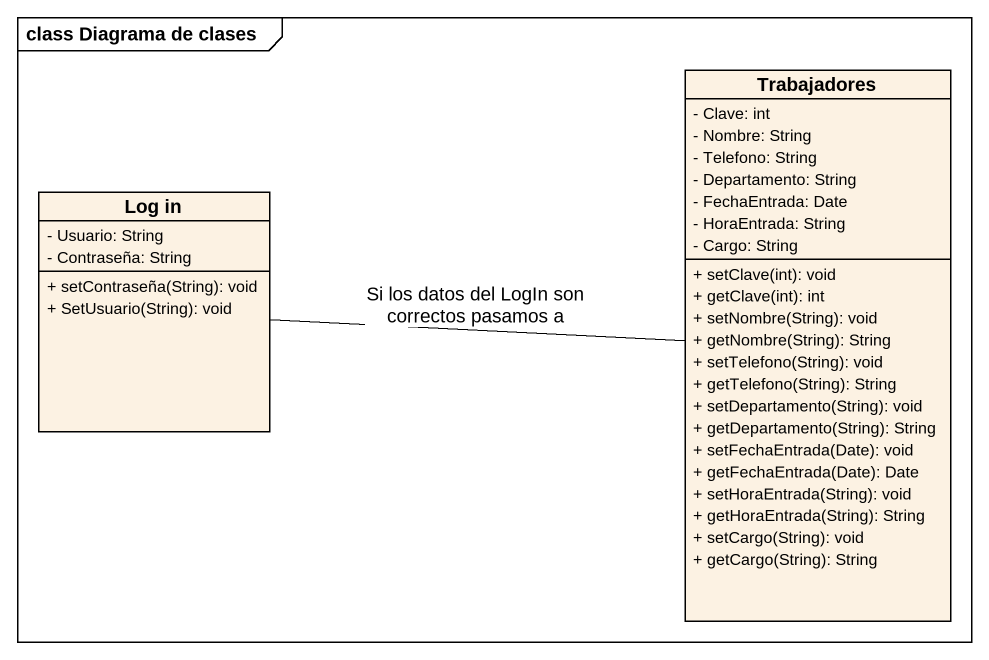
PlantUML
@startuml
mainframe class Diagrama de clases
hide circle
hide empty members
skinparam classAttributeIconSize 0
class Trabajadores {
  - Clave: int
  - Nombre: String
  - Telefono: String
  - Departamento: String
  - FechaEntrada: Date
  - HoraEntrada: String
  - Cargo: String
  + setClave(int): void
  + getClave(int): int
  + setNombre(String): void
  + getNombre(String): String
  + setTelefono(String): void
  + getTelefono(String): String
  + setDepartamento(String): void
  + getDepartamento(String): String
  + setFechaEntrada(Date): void
  + getFechaEntrada(Date): Date
  + setHoraEntrada(String): void
  + getHoraEntrada(String): String
  + setCargo(String): void
  + getCargo(String): String
}
class "Log in" as Log_in {
  - Usuario: String
  - Contraseña: String
  + setContraseña(String): void
  + SetUsuario(String): void
}
Log_in -right- Trabajadores : Si los datos del LogIn son correctos pasamos a
@enduml
